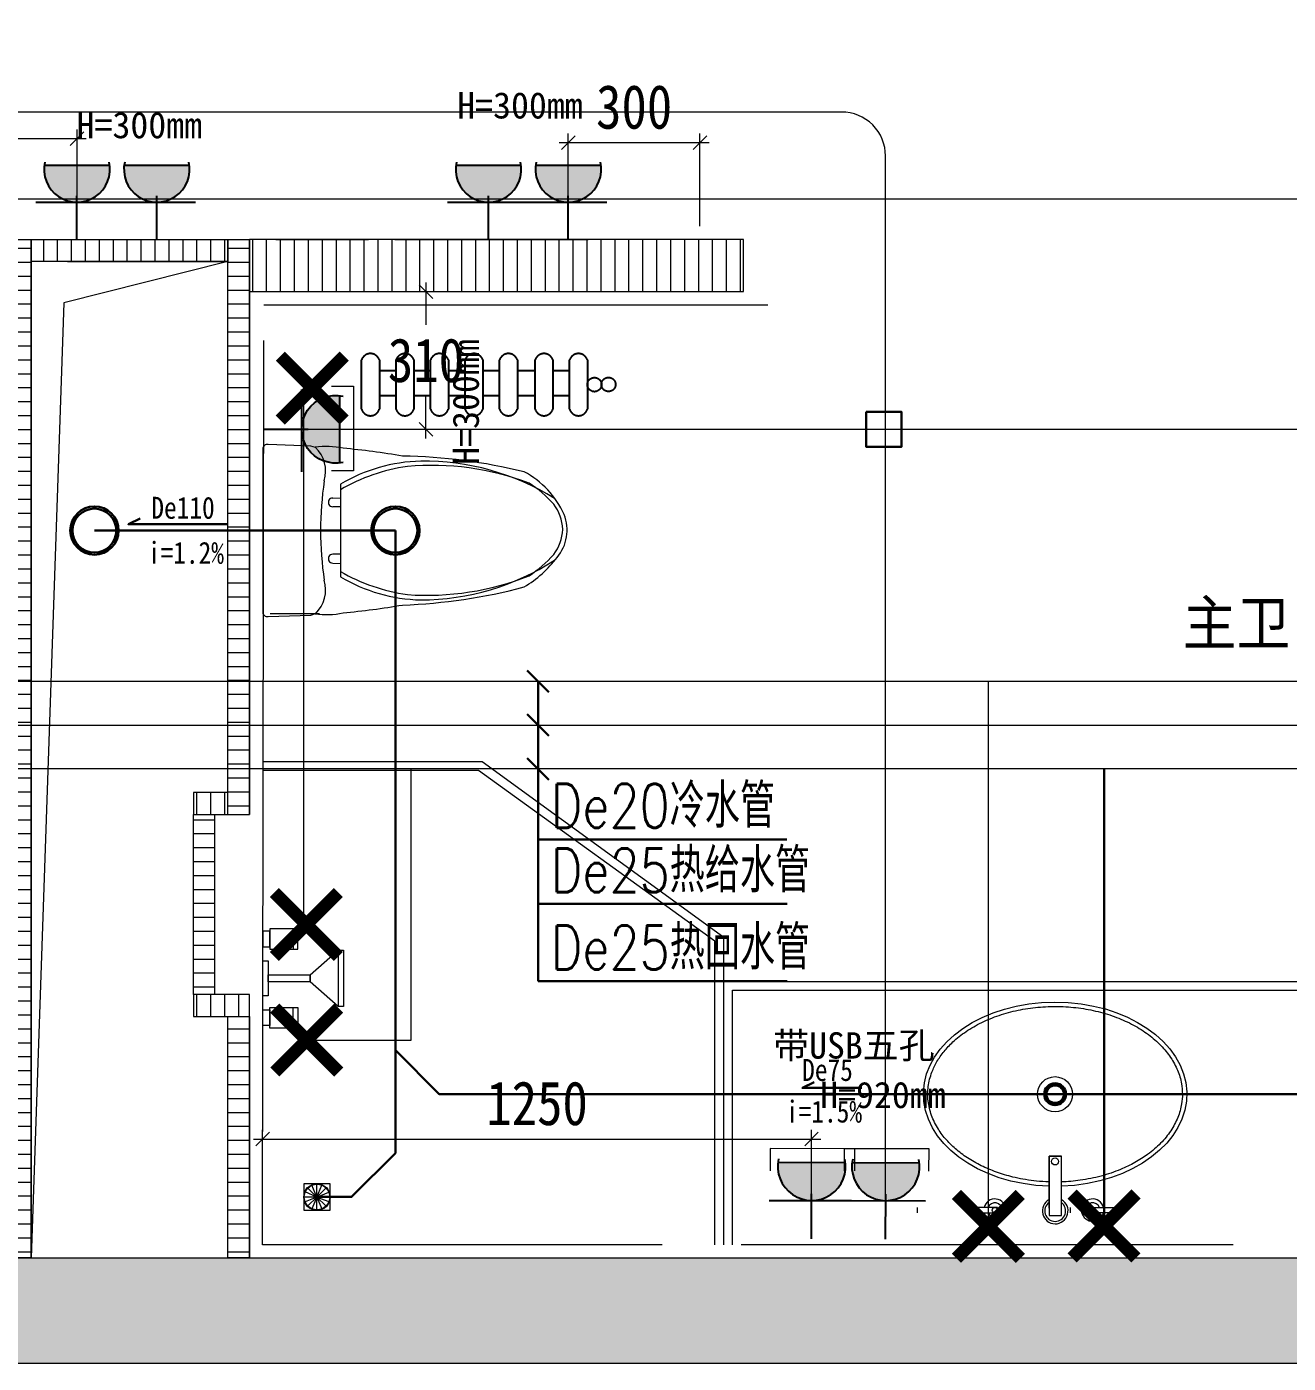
# Model space of a CAD drawing. Header units: millimetres. Extents: x -41640 to 3079702, y -5257903 to 68462.
# Drawn here: x 61263 to 64137, y 10090 to 13134 of the extents above; entities that cross this region are included whole.
import ezdxf

# ---------------------------------------------------------------- set-up
doc = ezdxf.new("R2010")
doc.units = ezdxf.units.MM
doc.header["$LTSCALE"] = 10
doc.linetypes.add('ACAD_ISO03W100', pattern=[30, 12, -18])
doc.linetypes.add('CONTINOUS', pattern=[0])
doc.layers.get('0').update_dxf_attribs({"color": 255})
doc.layers.get('Defpoints').update_dxf_attribs({"color": 255})
for name, color, linetype, lineweight in [('1强弱电插座尺寸', 5, 'Continuous', 0), ('1强电插座布线图', 1, 'Continuous', 30), ('1强电插座布置图', 1, 'Continuous', 30), ('1排水布置图', 1, 'Continuous', 30), ('1给水平面布置图', 4, 'Continuous', 13), ('图框', 255, 'Continuous', 0), ('机电', 3, 'Continuous', 0), ('浅线', 251, 'CONTINOUS', 0)]:
    doc.layers.add(name, color=color, linetype=linetype, lineweight=lineweight)
for name, color, linetype in [('2323', 4, 'Continuous'), ('LAYER2', 8, 'Continuous'), ('虚线', 7, 'Continuous')]:
    doc.layers.add(name, color=color, linetype=linetype)
doc.styles.add('_THVAC_DIM', font='SIMPLEX', dxfattribs={"width": 0.8, "height": 3.5, "bigfont": 'HZTXT'})
doc.styles.get("Standard").update_dxf_attribs({"font": ''})
doc.styles.add('夏建东', font='', dxfattribs={"width": 0.85})
doc.styles.get('Standard').set_extended_font_data('SimSun')
doc.styles.get('夏建东').set_extended_font_data('SimSun')
doc.dimstyles.new('g', dxfattribs={"dimtxt": 100, "dimasz": 31, "dimexe": 21, "dimexo": 30, "dimgap": 31, "dimtad": 1, "dimtih": 1, "dimtoh": 1, "dimdec": 0, "dimrnd": 10, "dimdsep": 46, "dimtxsty": '夏建东', "dimblk": 'OBLIQUE', "dimcen": 2.5, "dimdle": 21, "dimclrd": 5, "dimclre": 5, "dimclrt": 5, "dimadec": 0, "dimazin": 0, "dimtfac": 1, "dimtdec": 0, "dimtmove": 2, "dimatfit": 3, "dimldrblk": 'DOT', "dimfxl": 300, "dimlwd": -1, "dimlwe": -1, "dimarcsym": 1})
pattern_1 = [(90, (-413964.42, -221526.447), (-31.75, 5e-15), [])]

# ---------------------------------------------------------------- blocks, each defined once
blk = doc.blocks.new('强电插座')
at = {"lineweight": 0}
h = blk.add_hatch(color=12, dxfattribs=at)
h.set_gradient(color1=(216, 3, 3), color2=(230, 5, 5), tint=1, name='CYLINDER')
h.paths.add_polyline_path([(88497.8, 75989.2, 1.129445), (88497.8, 75909.4)])
at = {"layer": '2323', "color": 1}
for p, q in [((88452.6, 75999.6), (88452.6, 75902)), ((88497.8, 75989.2), (88497.8, 75909.4)), ((88407.2, 75949.3), (88460.4, 75949.3))]:
    blk.add_line(p, q, dxfattribs=at)
blk.add_arc((88492.9, 75949.3), 40.2, 77.2553, 282.7447, dxfattribs=at)
at = {"layer": 'LAYER2', "color": 1, "ltscale": 20}
blk.add_line((88456.4, 75966.1), (88456.4, 75966.1), dxfattribs=at)
blk = doc.blocks.new('强电防水插座')
at = {"layer": '1强电插座布置图', "color": 1, "linetype": 'ByBlock', "lineweight": 9}
blk.add_lwpolyline([(-166178.2, 222988.6), (-166178.2, 223049.7), (-165944.2, 223049.7), (-165944.2, 222988.6)], dxfattribs=at)
at = {"layer": '1强电插座布置图', "color": 250, "linetype": 'ByBlock', "lineweight": 9, "extrusion": (0, 0, -1), "xscale": 2.325322137214242, "yscale": 2.325322137214242, "zscale": -2.325322137599869, "rotation": 90}
blk.add_blockref('强电插座', (342665.7, 17225.9), dxfattribs=at)
blk = doc.blocks.new('_Oblique')
at = {"color": 0, "linetype": 'ByBlock', "lineweight": -2}
blk.add_line((-0.5, -0.5), (0.5, 0.5), dxfattribs=at)
blk = doc.blocks.new('*D936')
at = {"layer": '1强弱电插座尺寸', "color": 5, "ltscale": 0.01}
for p, q in [((62172.3, 12552.1), (62172.3, 12455.2)), ((61833.9, 12531.1), (62193.3, 12531.1)), ((62172.3, 12196.4), (62172.3, 12293.2)), ((61880.9, 12217.4), (62193.3, 12217.4))]:
    blk.add_line(p, q, dxfattribs=at)
at = {"layer": 'Defpoints', "color": 0, "linetype": 'ByBlock', "lineweight": 30, "ltscale": 0.01}
for p in [(61803.9, 12531.1), (61850.9, 12217.4), (62172.3, 12217.4)]:
    blk.add_point(p, dxfattribs=at)
at = {"layer": '1强弱电插座尺寸', "color": 5, "linetype": 'ByBlock', "ltscale": 0.01, "xscale": 31, "yscale": 31, "zscale": 31}
for p, rotation in [((62172.3, 12531.1), 90), ((62172.3, 12217.4), 270)]:
    blk.add_blockref('_Oblique', p, dxfattribs=dict(at, rotation=rotation))
at = {"layer": '1强弱电插座尺寸', "color": 5, "linetype": 'ByBlock', "lineweight": 13, "ltscale": 0.01, "insert": (62172.3, 12374.2), "char_height": 100, "attachment_point": 5, "style": '夏建东'}
blk.add_mtext('310', dxfattribs=at)
blk = doc.blocks.new('_Dot')
at = {"color": 0, "linetype": 'ByBlock', "lineweight": -2}
blk.add_line((-0.5, 0), (-1, 0), dxfattribs=at)
at = {"color": 0, "linetype": 'ByBlock', "const_width": 0.5}
blk.add_lwpolyline([(-0.25, 0, 1), (0.25, 0, 1)], format="xyb", close=True, dxfattribs=at)
blk = doc.blocks.new('*D939')
at = {"layer": '1强弱电插座尺寸', "color": 5, "ltscale": 0.01}
for p, q in [((61398.3, 12879.4), (60856.6, 12879.4)), ((60877.6, 12679), (60877.6, 12900.4)), ((61377.3, 12679.8), (61377.3, 12900.4))]:
    blk.add_line(p, q, dxfattribs=at)
at = {"layer": 'Defpoints', "color": 0, "linetype": 'ByBlock', "lineweight": 30, "ltscale": 0.01}
for p in [(60877.6, 12879.4), (60877.6, 12649), (61377.3, 12649.8)]:
    blk.add_point(p, dxfattribs=at)
at = {"layer": '1强弱电插座尺寸', "color": 5, "linetype": 'ByBlock', "ltscale": 0.01, "xscale": 31, "yscale": 31, "zscale": 31, "rotation": 180}
blk.add_blockref('_Oblique', (60877.6, 12879.4), dxfattribs=at)
at = {"layer": '1强弱电插座尺寸', "color": 5, "linetype": 'ByBlock', "ltscale": 0.01, "xscale": 31, "yscale": 31, "zscale": 31}
blk.add_blockref('_Oblique', (61377.3, 12879.4), dxfattribs=at)
at = {"layer": '1强弱电插座尺寸', "color": 5, "linetype": 'ByBlock', "lineweight": 13, "ltscale": 0.01, "insert": (61127.4, 12960.4), "char_height": 100, "attachment_point": 5, "style": '夏建东'}
blk.add_mtext('500', dxfattribs=at)
blk = doc.blocks.new('*D942')
at = {"layer": '1强弱电插座尺寸', "color": 5, "ltscale": 0.01}
for p, q in [((61779.1, 10600.5), (63071.6, 10600.5)), ((61800.1, 10437.3), (61800.1, 10621.5)), ((63050.6, 10427.8), (63050.6, 10621.5))]:
    blk.add_line(p, q, dxfattribs=at)
at = {"layer": 'Defpoints', "color": 0, "linetype": 'ByBlock', "lineweight": 30, "ltscale": 0.01}
for p in [(63050.6, 10600.5), (61800.1, 10407.3), (63050.6, 10397.8)]:
    blk.add_point(p, dxfattribs=at)
at = {"layer": '1强弱电插座尺寸', "color": 5, "linetype": 'ByBlock', "ltscale": 0.01, "xscale": 31, "yscale": 31, "zscale": 31, "rotation": 180}
blk.add_blockref('_Oblique', (61800.1, 10600.5), dxfattribs=at)
at = {"layer": '1强弱电插座尺寸', "color": 5, "linetype": 'ByBlock', "ltscale": 0.01, "xscale": 31, "yscale": 31, "zscale": 31}
blk.add_blockref('_Oblique', (63050.6, 10600.5), dxfattribs=at)
at = {"layer": '1强弱电插座尺寸', "color": 5, "linetype": 'ByBlock', "lineweight": 13, "ltscale": 0.01, "insert": (62425.4, 10681.5), "char_height": 100, "attachment_point": 5, "style": '夏建东'}
blk.add_mtext('1250', dxfattribs=at)
blk = doc.blocks.new('*D948')
at = {"layer": '1强弱电插座尺寸', "color": 5, "ltscale": 0.01}
for p, q in [((62496.6, 12679.8), (62496.6, 12891.3)), ((62796.6, 12679.8), (62796.6, 12891.3)), ((62817.6, 12870.3), (62475.6, 12870.3))]:
    blk.add_line(p, q, dxfattribs=at)
at = {"layer": 'Defpoints', "color": 0, "linetype": 'ByBlock', "lineweight": 30, "ltscale": 0.01}
for p in [(62496.6, 12870.3), (62496.6, 12649.8), (62796.6, 12649.8)]:
    blk.add_point(p, dxfattribs=at)
at = {"layer": '1强弱电插座尺寸', "color": 5, "linetype": 'ByBlock', "ltscale": 0.01, "xscale": 31, "yscale": 31, "zscale": 31, "rotation": 180}
blk.add_blockref('_Oblique', (62496.6, 12870.3), dxfattribs=at)
at = {"layer": '1强弱电插座尺寸', "color": 5, "linetype": 'ByBlock', "ltscale": 0.01, "xscale": 31, "yscale": 31, "zscale": 31}
blk.add_blockref('_Oblique', (62796.6, 12870.3), dxfattribs=at)
at = {"layer": '1强弱电插座尺寸', "color": 5, "linetype": 'ByBlock', "lineweight": 13, "ltscale": 0.01, "insert": (62646.6, 12951.3), "char_height": 100, "attachment_point": 5, "style": '夏建东'}
blk.add_mtext('300', dxfattribs=at)
blk = doc.blocks.new('syredy')
at = {"layer": '虚线', "color": 250, "linetype": 'ACAD_ISO03W100'}
for p, q in [((477323.8, 219506), (477323.8, 219617.8)), ((477364.3, 219617.8), (477364.3, 219506)), ((477402.4, 219506), (477402.4, 219617.8)), ((477442.9, 219617.8), (477442.9, 219506)), ((477481, 219506), (477481, 219617.8)), ((477521.5, 219617.8), (477521.5, 219506)), ((477559.6, 219506), (477559.6, 219617.8)), ((477600.1, 219617.8), (477600.1, 219506)), ((477638.2, 219506), (477638.2, 219617.8)), ((477678.7, 219617.8), (477678.7, 219506)), ((477719.2, 219506), (477719.2, 219617.8)), ((477759.7, 219617.8), (477759.7, 219506)), ((477797.8, 219506), (477797.8, 219617.8)), ((477838.3, 219617.8), (477838.3, 219506)), ((477364.3, 219594.1), (477402.4, 219594.1)), ((477442.9, 219594.1), (477481, 219594.1)), ((477521.5, 219594.1), (477559.6, 219594.1)), ((477600.1, 219594.1), (477638.2, 219594.1)), ((477678.7, 219594.1), (477719.2, 219594.1)), ((477759.7, 219594.1), (477797.8, 219594.1)), ((477364.3, 219537), (477402.4, 219537)), ((477442.9, 219537), (477481, 219537)), ((477521.5, 219537), (477559.6, 219537)), ((477600.1, 219537), (477638.2, 219537)), ((477678.7, 219537), (477719.2, 219537)), ((477759.7, 219537), (477797.8, 219537))]:
    blk.add_line(p, q, dxfattribs=at)
for centre, major_axis, start_param, end_param in [((477344, 219611), (-15.1, -15.1), 2.677764, 5.176218), ((477344, 219611), (-15.1, -15.1), 2.677764, 5.176218), ((477422.6, 219611), (-15.1, -15.1), 2.677764, 5.176218), ((477422.6, 219611), (-15.1, -15.1), 2.677764, 5.176218), ((477501.2, 219611), (-15.1, -15.1), 2.677764, 5.176218), ((477501.2, 219611), (-15.1, -15.1), 2.677764, 5.176218), ((477579.8, 219611), (-15.1, -15.1), 2.677764, 5.176218), ((477579.8, 219611), (-15.1, -15.1), 2.677764, 5.176218), ((477658.4, 219611), (15.1, -15.1), 1.106968, 3.605421), ((477658.4, 219611), (15.1, -15.1), 1.106968, 3.605421), ((477739.4, 219611), (-15.1, -15.1), 2.677764, 5.176218), ((477739.4, 219611), (-15.1, -15.1), 2.677764, 5.176218), ((477818, 219611), (-15.1, -15.1), 2.677764, 5.176218), ((477818, 219611), (-15.1, -15.1), 2.677764, 5.176218), ((477854.3, 219561.7), (-11.4, -11.4), 5.497787, 11.780972), ((477854.3, 219561.7), (-11.4, -11.4), 5.497787, 11.780972), ((477886.4, 219562), (11.4, -11.4), 3.926991, 10.210176), ((477344, 219511.9), (14.9, -14.9), 4.207775, 6.787799), ((477344, 219511.9), (14.9, -14.9), 4.207775, 6.787799), ((477422.6, 219511.9), (14.9, -14.9), 4.207775, 6.787799), ((477422.6, 219511.9), (14.9, -14.9), 4.207775, 6.787799), ((477501.2, 219511.9), (14.9, -14.9), 4.207775, 6.787799), ((477501.2, 219511.9), (14.9, -14.9), 4.207775, 6.787799), ((477579.8, 219511.9), (14.9, -14.9), 4.207775, 6.787799), ((477579.8, 219511.9), (14.9, -14.9), 4.207775, 6.787799), ((477658.4, 219511.9), (-14.9, -14.9), 5.778572, 8.358595), ((477658.4, 219511.9), (-14.9, -14.9), 5.778572, 8.358595), ((477739.4, 219511.9), (-14.9, -14.9), 5.778572, 8.358595), ((477739.4, 219511.9), (-14.9, -14.9), 5.778572, 8.358595), ((477818, 219511.9), (14.9, -14.9), 4.207775, 6.787799), ((477818, 219511.9), (14.9, -14.9), 4.207775, 6.787799)]:
    blk.add_ellipse(centre, major_axis=major_axis, ratio=1, start_param=start_param, end_param=end_param, dxfattribs=at)
blk = doc.blocks.new('热水')
at = {"layer": '图框', "color": 1, "lineweight": 0, "const_width": 40, "elevation": 5661.9}
for points in [[(228689.2, 195326.7), (228490.4, 195525.6)], [(228689.2, 195525.6), (228490.4, 195326.7)]]:
    blk.add_lwpolyline(points, dxfattribs=at)
blk = doc.blocks.new('冷水')
at = {"layer": '图框', "color": 4, "lineweight": 0, "const_width": 40, "elevation": 5661.9}
for points in [[(228130.8, 195325.4), (228329.7, 195524.3)], [(228329.7, 195325.4), (228130.8, 195524.3)]]:
    blk.add_lwpolyline(points, dxfattribs=at)
blk = doc.blocks.new('A$C27FE3D30')
at = {"layer": '机电'}
for p, q in [((-94262, 38463), (-94300, 38552)), ((-94262, 38367), (-94262, 38559)), ((-94262, 38463), (-94226, 38552)), ((-94262, 38463), (-94358, 38463)), ((-94262, 38463), (-94358, 38463)), ((-94166, 38463), (-94358, 38463)), ((-94262, 38463), (-94351, 38501)), ((-94262, 38463), (-94351, 38426)), ((-94262, 38463), (-94330, 38531)), ((-94262, 38463), (-94330, 38396)), ((-94262, 38463), (-94300, 38375)), ((-94262, 38463), (-94195, 38531)), ((-94262, 38463), (-94173, 38499)), ((-94262, 38463), (-94195, 38396)), ((-94262, 38463), (-94226, 38375)), ((-94262, 38463), (-94173, 38428)), ((-94262, 38463), (-94262, 38463))]:
    blk.add_line(p, q, dxfattribs=at)
blk.add_lwpolyline([(-94362, 38363), (-94162, 38363), (-94162, 38563), (-94362, 38563)], close=True, dxfattribs=at)
for radius in [100, 96]:
    blk.add_circle((-94262, 38463), radius, dxfattribs=at)

msp = doc.modelspace()

# ---------------------------------------------------------------- hatches: boundary and pattern name
at = {"layer": '浅线', "ltscale": 0.5}
h = msp.add_hatch(color=256, dxfattribs=at)
h.dxf.hatch_style = 1
h.paths.add_polyline_path([(64062.6, 17439.8), (64062.6, 17199.8), (65335.6, 17199.8), (65335.6, 10329.8), (59502.6, 10329.8), (59502.6, 11344.8), (57672.6, 11344.8), (57672.6, 11324.8), (57672.6, 11104.8), (59262.6, 11104.8), (59262.6, 10089.8), (65575.6, 10089.8), (65575.6, 17439.8)])
h = msp.add_hatch(dxfattribs=at)
h.set_pattern_fill('ANSI31', color=256, scale=10, angle=135)
h.set_pattern_definition([(180, (-414047.42, -221526.447), (-5e-15, -31.75), [])])
h.paths.add_polyline_path([(61222.6, 12649.8), (61272.6, 12649.8), (61272.6, 10329.8), (61222.6, 10329.8)])
h.paths.add_polyline_path([(61720.6, 12649.8), (61770.6, 12649.8), (61770.6, 11339.8), (61720.6, 11339.8)])
h = msp.add_hatch(dxfattribs=at)
h.set_pattern_fill('ANSI31', color=256, scale=10, angle=45)
h.set_pattern_definition([(90, (-413964.42, -221526.447), (-31.75, 5e-15), [])])
h.paths.add_polyline_path([(61272.6, 12649.8), (61720.6, 12649.8), (61720.6, 12599.8), (61272.6, 12599.8)])
h = msp.add_hatch(dxfattribs=at)
h.set_pattern_fill('ANSI31', color=256, scale=10, angle=45)
h.set_pattern_definition(pattern_1)
h.paths.add_polyline_path([(61770.6, 12531.1), (62895.5, 12531.1), (62895.5, 12649.8), (61770.6, 12649.8)])
h = msp.add_hatch(dxfattribs=at)
h.set_pattern_fill('ANSI31', color=256, scale=10, angle=45)
h.set_pattern_definition(pattern_1)
h.paths.add_polyline_path([(61642.9, 10879.8), (61770.6, 10879.8), (61770.6, 10929.8), (61642.9, 10929.8)])
h.paths.add_polyline_path([(61642.9, 11339.8), (61720.6, 11339.8), (61720.6, 11389.8), (61642.9, 11389.8)])
h = msp.add_hatch(dxfattribs=at)
h.set_pattern_fill('ANSI31', color=256, scale=10, angle=135)
h.set_pattern_definition([(180, (-413964.42, -221526.447), (-5e-15, -31.75), [])])
h.paths.add_polyline_path([(61642.9, 11339.8), (61690.6, 11339.8), (61690.6, 10929.8), (61642.9, 10929.8)])
h.paths.add_polyline_path([(61720.6, 10879.8), (61770.6, 10879.8), (61770.6, 10329.8), (61720.6, 10329.8)])

# ---------------------------------------------------------------- linework, layer by layer
at = {"layer": '1强电插座布线图', "lineweight": 0, "ltscale": 0.1}
msp.add_lwpolyline([(59154.7, 12663.5), (59154.7, 12337.2, -0.414214), (59054.7, 12237.2), (57880.9, 12237.2, 0.414214), (57780.9, 12137.2), (57780.9, 11544, 0.414214), (57880.9, 11444), (59476.2, 11444, -0.414214), (59576.2, 11344), (59576.2, 10505.9, 0.414214), (59676.2, 10405.9), (61046.9, 10405.9, 0.414214), (61146.9, 10505.9), (61146.9, 12642.5, -0.414214), (61246.9, 12742.5), (65144.5, 12742.5, 0.414214), (65244.5, 12842.5), (65244.5, 16771.5), (64711.7, 17102.9), (61028.1, 17102.9), (61028.1, 14692.5, -0.414214), (60928.1, 14592.5), (60690.2, 14592.5)], format="xyb", dxfattribs=at)
at = {"layer": '1强电插座布线图', "color": 2, "lineweight": 0, "ltscale": 0.1}
msp.add_lwpolyline([(63219.3, 10372.6), (63219.3, 12840.1, 0.414214), (63119.3, 12940.1), (57295.7, 12940.1, 0.414214), (57195.7, 12840.1), (57195.7, 10614.4, -0.414214), (57095.7, 10514.4), (53603.5, 10514.4)], format="xyb", dxfattribs=at)
at = {"layer": '1强电插座布线图', "color": 2, "linetype": 'Continuous', "lineweight": 30}
msp.add_lwpolyline([(63175.4, 12257.4), (63255.4, 12257.4), (63255.4, 12177.4), (63175.4, 12177.4)], close=True, dxfattribs=at)
at = {"layer": '1强电插座布线图', "color": 2, "lineweight": 0, "ltscale": 0.1}
msp.add_lwpolyline([(61801.7, 12217.4), (65274.8, 12217.4)], dxfattribs=at)
at = {"layer": '1排水布置图'}
for points in [[(61719, 12001.2), (61494.3, 12001.2), (61521.1, 12014)], [(63165.6, 10717), (63029.8, 10717), (63056.6, 10729.8)]]:
    msp.add_lwpolyline(points, dxfattribs=at)
at = {"layer": '1排水布置图', "linetype": 'Continuous', "lineweight": 30}
for points in [[(62102.7, 11986.7), (61417, 11986.7)], [(62102.7, 11986.7), (62102.7, 10802.7), (62202.7, 10702.7), (64598.5, 10702.7), (64698.5, 10802.7), (64698.5, 11972)], [(61923.9, 10468.6), (62002.7, 10468.6), (62102.7, 10568.6), (62102.7, 10802.7)]]:
    msp.add_lwpolyline(points, dxfattribs=at)
for centre, radius in [((61417, 11986.7), 55), ((61417, 11986.7), 50), ((62102.7, 11986.7), 55), ((62102.7, 11986.7), 50), ((63605.6, 10702.7), 25), ((63605.6, 10702.7), 20)]:
    msp.add_circle(centre, radius, dxfattribs=at)
at = {"layer": '1给水平面布置图', "color": 1, "lineweight": 0, "ltscale": 0.1}
msp.add_lwpolyline([(50013.6, 16389.5), (50013.6, 11543.6), (64745.6, 11543.6), (64745.6, 11443.6), (49905.6, 11443.6), (49905.6, 13173.6)], dxfattribs=at)
at = {"layer": '1给水平面布置图', "lineweight": 0, "ltscale": 0.1, "elevation": 63.4}
msp.add_lwpolyline([(61893.8, 11098), (61893.8, 12313.6)], dxfattribs=at)
at = {"layer": '1给水平面布置图', "linetype": 'Continuous', "lineweight": 30}
for points in [[(62402.9, 11668.2), (62452.3, 11618.9)], [(62427.6, 10960.4), (62427.6, 11643.6)], [(62402.9, 11568.2), (62452.3, 11518.9)], [(62402.9, 11468.2), (62452.3, 11418.9)], [(62427.6, 11283.2), (62579.1, 11283.2), (62994.5, 11283.2)], [(62427.6, 11136.1), (62579.1, 11136.1), (62995.2, 11136.1)], [(62427.6, 10960.4), (62579.1, 10960.4), (62995.2, 10960.4)]]:
    msp.add_lwpolyline(points, dxfattribs=at)
at = {"layer": '1给水平面布置图', "lineweight": 0, "ltscale": 0.1}
for points in [[(50113.6, 11643.6), (63453.6, 11643.6)], [(63453.6, 10401.7), (63453.6, 11643.6)], [(63453.6, 11643.6), (64845.6, 11643.6), (64845.6, 10813.4), (65267, 10813.4)], [(61900.7, 10825.9), (62138.6, 10825.9), (62138.6, 11443.6)]]:
    msp.add_lwpolyline(points, dxfattribs=at)
at = {"layer": '1给水平面布置图', "color": 1, "linetype": 'Continuous', "lineweight": 30}
msp.add_lwpolyline([(63717.1, 10402.6), (63717.1, 11443.6)], dxfattribs=at)
at = {"layer": '浅线', "ltscale": 0.5}
for p, q in [((60877.5, 12649.8), (61770.6, 12649.8)), ((61305.6, 12649.8), (61770.6, 12649.8)), ((61770.6, 11339.8), (61770.6, 12649.8)), ((61830.6, 12649.8), (62041.6, 12649.8)), ((62101.6, 12649.8), (62541.6, 12649.8)), ((61272.6, 10329.8), (61272.6, 12599.8)), ((61355.6, 12599.8), (61720.6, 12599.8)), ((61720.6, 11339.8), (61720.6, 12599.8)), ((61803.3, 12501.1), (62951.2, 12501.1)), ((61800.1, 10359.8), (61803.3, 12419.7)), ((61910.3, 12179.3), (61812.8, 12182.5)), ((61920.6, 12176.1), (61910.3, 12179.3)), ((61800.5, 12172.5), (61800.5, 11800.9)), ((61977.4, 12092.2), (61977.4, 11881.2)), ((61959.9, 12060.7), (61977.2, 12061.6)), ((61977, 12040.6), (61959.9, 12040.9)), ((61977, 11932.8), (61959.9, 11932.6)), ((61959.9, 11912.7), (61977.2, 11911.8)), ((61812.8, 11791), (61910.3, 11794.2)), ((61929.4, 11796.9), (61817.6, 11796.9)), ((61910.3, 11794.2), (61920.6, 11797.4)), ((62300.6, 11459.8), (61800.6, 11459.8)), ((62850.6, 11059.8), (62300.6, 11459.8)), ((62292.3, 11439.8), (61800.6, 11439.8)), ((62830.6, 11051.5), (62292.3, 11439.8)), ((61720.6, 11339.8), (61770.6, 11339.8)), ((61816.4, 11074.3), (61800.6, 11074.3)), ((61800.6, 11074.3), (61800.6, 11038.2)), ((61880.5, 11079.8), (61816.4, 11079.8)), ((61816.4, 11079.8), (61816.4, 11032.8)), ((61816.4, 11038.2), (61816.4, 11074.3)), ((61869.8, 11079.8), (61869.8, 11032.8)), ((61880.5, 11032.8), (61880.5, 11079.8)), ((62850.6, 10759.8), (62850.6, 11059.8)), ((61800.6, 11038.2), (61816.4, 11038.2)), ((61816.4, 11032.8), (61880.5, 11032.8)), ((61908.5, 10974.6), (61972.5, 11030.6)), ((61972.5, 11030.6), (61972.5, 10902.6)), ((61972.5, 11030.6), (61984.5, 11030.6)), ((61984.5, 11030.6), (61984.5, 10902.6)), ((62830.6, 10359.8), (62830.6, 11051.5)), ((61800.6, 10926.6), (61800.6, 11006.6)), ((61800.6, 11006.6), (61812.6, 11006.6)), ((61812.6, 11006.6), (61812.6, 10926.6)), ((61812.6, 10974.6), (61908.5, 10974.6)), ((61812.6, 10958.6), (61812.6, 10974.6)), ((61908.5, 10958.6), (61908.5, 10974.6)), ((61908.5, 10974.6), (61908.5, 10958.6)), ((61908.5, 10958.6), (61812.6, 10958.6)), ((61972.5, 10902.6), (61908.5, 10958.6)), ((62800.6, 10959.8), (62800.6, 10959.8)), ((62850.6, 10359.8), (62850.6, 10959.8)), ((62850.6, 10959.8), (64251.6, 10959.8)), ((62870.6, 10359.8), (62870.6, 10939.8)), ((62870.6, 10939.8), (64231.6, 10939.8)), ((61770.6, 10673.2), (61770.6, 10929.8)), ((61812.6, 10926.6), (61800.6, 10926.6)), ((61816.4, 10853.5), (61816.4, 10900.5)), ((61816.4, 10900.5), (61880.5, 10900.5)), ((61869.8, 10853.5), (61869.8, 10900.5)), ((61880.5, 10900.5), (61880.5, 10853.5)), ((61984.5, 10902.6), (61972.5, 10902.6)), ((61800.6, 10858.9), (61800.6, 10895.1)), ((61800.6, 10895.1), (61816.4, 10895.1)), ((61816.4, 10895.1), (61816.4, 10858.9)), ((61816.4, 10858.9), (61800.6, 10858.9)), ((61880.5, 10853.5), (61816.4, 10853.5)), ((61720.6, 10329.8), (61720.6, 10673.2)), ((61770.6, 10329.8), (61770.6, 10673.2)), ((63592.1, 10561.6), (63619.6, 10561.6)), ((63592.1, 10539.6), (63592.1, 10561.6)), ((63592.1, 10561.6), (63592.1, 10426.7)), ((63620, 10561.6), (63592.1, 10561.6)), ((63592.1, 10443.3), (63592.1, 10538.5)), ((63620, 10426.7), (63620, 10561.6)), ((63291.5, 10444.9), (63291.5, 10432.6)), ((63474.7, 10444.9), (63405.7, 10444.9)), ((63474.7, 10432.6), (63474.7, 10444.9)), ((63639.7, 10444.9), (63639.7, 10432.6)), ((63685, 10432.6), (63685, 10444.9)), ((63685, 10444.9), (63753.9, 10444.9)), ((63405.7, 10432.6), (63474.7, 10432.6)), ((63592.1, 10426.7), (63620, 10426.7)), ((63753.9, 10432.6), (63685, 10432.6)), ((62480.5, 10359.8), (61800.1, 10359.8)), ((62710.1, 10359.8), (62480.5, 10359.8)), ((64011.6, 10359.8), (62890.6, 10359.8)), ((59502.6, 10329.8), (65335.6, 10329.8)), ((59262.6, 10089.8), (65575.6, 10089.8))]:
    msp.add_line(p, q, dxfattribs=at)
for points in [[(61222.6, 12649.8), (61272.6, 12649.8), (61272.6, 10329.8), (61222.6, 10329.8)], [(61272.6, 12649.8), (61720.6, 12649.8), (61720.6, 12599.8), (61272.6, 12599.8)], [(61770.6, 12531.1), (62895.5, 12531.1), (62895.5, 12649.8), (61770.6, 12649.8)], [(61642.9, 11339.8), (61720.6, 11339.8), (61720.6, 11389.8), (61642.9, 11389.8)], [(61642.9, 11339.8), (61690.6, 11339.8), (61690.6, 10929.8), (61642.9, 10929.8)], [(61642.9, 10879.8), (61770.6, 10879.8), (61770.6, 10929.8), (61642.9, 10929.8)], [(61720.6, 10879.8), (61770.6, 10879.8), (61770.6, 10329.8), (61720.6, 10329.8)]]:
    msp.add_lwpolyline(points, close=True, dxfattribs=at)
for points in [[(61720.6, 11339.8), (61720.6, 12649.8), (61770.6, 12649.8), (61770.6, 11339.8)], [(61720.6, 12599.8), (61347.1, 12505.4), (61272.6, 10329.8)], [(61719.8, 11339.8), (61720.6, 11339.8)], [(61720.6, 10929.8), (61719.8, 10929.8)], [(61770.6, 10879.8), (61770.6, 10329.8), (61720.6, 10329.8), (61720.6, 10879.8)]]:
    msp.add_lwpolyline(points, dxfattribs=at)
for centre, radius in [((63605.6, 10702.7), 40), ((63605.6, 10702.7), 22.5), ((63605.5, 10549.5), 7.98), ((63468.5, 10438.7, 0), 6.17), ((63691.1, 10438.7, 0), 6.17)]:
    msp.add_circle(centre, radius, dxfattribs=at)
for centre, radius, start, end in [((61810.6, 12172.5), 10.2, 77.816, 180), ((61945.3, 11997.1), 181.1, 77.8819, 98.1295), ((61868.5, 12121.8), 75.3, 343.1753, 46.1405), ((61819.7, 10393.7), 1788, 80.3609, 84.7498), ((62098.5, 10909.9), 1246.6, 76.1966, 89.0533), ((62191.3, 11709.8), 427.4, 98.2525, 120.0388), ((62168.5, 11771.5), 373.3, 91.2487, 120.7875), ((62185.6, 11503.4), 631.8, 69.4274, 95.0576), ((62168.1, 11583.1), 561.7, 58.0926, 90.7878), ((62296.2, 11935.5), 210.3, 24.6266, 61.6931), ((62704.5, 11986.7), 772.3, 171.5645, 188.4355), ((62235.8, 11839.3), 308, 42.3567, 56.0812), ((61959.8, 12050.8), 9.91, 88.9403, 271.0597), ((62379.9, 11984.8), 104, 2.542, 36.6053), ((62396.7, 11988.1), 97.2, 320.0161, 21.1038), ((62379.9, 11994), 104, 323.3947, 357.458), ((61959.8, 11922.7), 9.91, 88.9403, 271.0597), ((62158.1, 12395.6), 566.9, 270.2288, 302.7721), ((62257.8, 12088.3), 268.3, 300.9799, 322.661), ((62235.8, 12139.5), 308, 303.9188, 317.6433), ((62191.3, 12263.7), 427.4, 239.9612, 261.7475), ((62168.5, 12202), 373.3, 239.2125, 268.7513), ((62173.4, 12474.5), 635.3, 266.0714, 291.6308), ((61868.5, 11851.6), 75.3, 313.8595, 16.8247), ((62074, 13069.5), 1253.3, 272.0629, 284.8854), ((61819.7, 13579.8), 1788, 275.2502, 279.6391), ((61810.6, 11800.9), 10.2, 180, 282.184), ((61945.3, 11976.3), 181.1, 261.8705, 282.1181), ((63468.5, 10438.7), 25.4, 194.0486, 165.9514), ((63468.5, 10438.7), 16.6, 201.7986, 158.2014), ((63605.8, 10436.7), 29.3, 117.9804, 61.0365), ((63605.8, 10436.7), 23.8, 125.279, 53.4071), ((63691.1, 10438.7), 25.4, 14.0486, 345.9514), ((63691.1, 10438.7), 16.6, 21.7986, 338.2014)]:
    msp.add_arc(centre, radius, start, end, dxfattribs=at)
at = {"layer": '浅线', "ltscale": 0.5, "extrusion": (0, 0, -1)}
msp.add_ellipse((63605.6, 10702.7), major_axis=(300, 0), ratio=0.7, start_param=1.615807, end_param=7.805818, dxfattribs=at)
at = {"layer": '浅线', "ltscale": 0.5}
msp.add_open_spline([(63592.1, 10502.9), (63582.4, 10503.2), (63572.7, 10503.9), (63546.6, 10506.5), (63530.3, 10509.2), (63501.6, 10515.8), (63489, 10519.4), (63464.6, 10527.8), (63452.8, 10532.5), (63430.4, 10543.2), (63419.8, 10549), (63399.8, 10561.7), (63390.4, 10568.5), (63373.2, 10582.9), (63365.4, 10590.5), (63351.3, 10606.3), (63345.1, 10614.5), (63333.3, 10633.2), (63328.1, 10643.8), (63320.3, 10665.3), (63317.7, 10676.3), (63315.2, 10698.3), (63315.3, 10709.3), (63318.1, 10731.3), (63320.9, 10742.3), (63328.1, 10761.2), (63331.9, 10769.3), (63341.1, 10785), (63346.5, 10792.7), (63358.6, 10807.6), (63365.4, 10814.8), (63381.9, 10830.2), (63392, 10838.2), (63414, 10853), (63425.8, 10859.8), (63451, 10872.1), (63464.3, 10877.6), (63492, 10887), (63506.4, 10890.9), (63536, 10897.1), (63551.1, 10899.4), (63581.7, 10902.3), (63597.2, 10902.9), (63628.1, 10902.4), (63643.5, 10901.2), (63673.9, 10897.3), (63688.9, 10894.5), (63717.9, 10887.3), (63732.1, 10882.9), (63759.1, 10872.6), (63772, 10866.7), (63796.2, 10853.6), (63807.6, 10846.4), (63828.5, 10830.9), (63838, 10822.6), (63855, 10805), (63862.5, 10795.9), (63875.2, 10776.9), (63880.5, 10767.1), (63888.7, 10747.1), (63891.7, 10736.9), (63894.9, 10718.7), (63895.6, 10710.7), (63895.6, 10702.7), (63895.6, 10695.4), (63895, 10688.2), (63892.2, 10670.4), (63889.2, 10659.9), (63880.9, 10639.2), (63875.6, 10629.1), (63862.5, 10609.5), (63854.8, 10600.1), (63837.2, 10582.1), (63827.3, 10573.5), (63807.4, 10559), (63797.7, 10552.8), (63777.1, 10541.3), (63766.2, 10536.1), (63740.7, 10525.5), (63725.9, 10520.4), (63695, 10512.1), (63678.9, 10508.9), (63648.6, 10504.7), (63634.3, 10503.4), (63620, 10502.9)], degree=3, knots=[1.616883, 1.616883, 1.616883, 1.616883, 1.716326, 1.716326, 1.887013, 1.887013, 2.026579, 2.026579, 2.166145, 2.166145, 2.305711, 2.305711, 2.445276, 2.445276, 2.584842, 2.584842, 2.724408, 2.724408, 2.89358, 2.89358, 3.062751, 3.062751, 3.231923, 3.231923, 3.401094, 3.401094, 3.529802, 3.529802, 3.65851, 3.65851, 3.787218, 3.787218, 3.945451, 3.945451, 4.103685, 4.103685, 4.261918, 4.261918, 4.420151, 4.420151, 4.578384, 4.578384, 4.736618, 4.736618, 4.894851, 4.894851, 5.053084, 5.053084, 5.211318, 5.211318, 5.369551, 5.369551, 5.527784, 5.527784, 5.686017, 5.686017, 5.844251, 5.844251, 6.002484, 6.002484, 6.160717, 6.160717, 6.283185, 6.283185, 6.283185, 6.394442, 6.394442, 6.557429, 6.557429, 6.720416, 6.720416, 6.883403, 6.883403, 7.04639, 7.04639, 7.182359, 7.182359, 7.318327, 7.318327, 7.487449, 7.487449, 7.658137, 7.658137, 7.804665, 7.804665, 7.804665, 7.804665], dxfattribs=at)

# ---------------------------------------------------------------- block references
at = {"layer": '1强电插座布置图', "color": 1, "linetype": 'ByBlock', "lineweight": 9}
for name, p, xscale, yscale, zscale, rotation in [('强电插座', (202948.9, -152143.6), 1.864028126758058, 1.864028126758058, 1.864028126746416, 90), ('强电插座', (203130.7, -152143.6), 1.864028126758058, 1.864028126758058, 1.864028126746416, 90), ('强电插座', (203886.4, -152143.6), 1.864028126758058, 1.864028126758058, 1.864028126746416, 90), ('强电插座', (204068.2, -152143.6), 1.864028126758058, 1.864028126758058, 1.864028126746416, 90), ('强电防水插座', (-122380.4, -125058.1), 0.8266666851995979, 0.8266666851995979, 0.8266666851937761, 270), ('强电防水插座', (-74752.4, -173414.7), -0.8266666851782503, 0.8266666851995979, 0.8266666851937761, 359.8357160350961), ('强电防水插座', (-74583.7, -173415.2), -0.8266666851782503, 0.8266666851995979, 0.8266666851937761, 359.8357160350961)]:
    msp.add_blockref(name, p, dxfattribs=dict(at, xscale=xscale, yscale=yscale, zscale=zscale, rotation=rotation))
at = {"layer": '1排水布置图', "lineweight": 0, "xscale": 0.3018150581046939, "yscale": 0.3018150581046939, "zscale": 0.3018150580482836}
msp.add_blockref('A$C27FE3D30', (90373.7, -1140.2), dxfattribs=at)
at = {"layer": '1给水平面布置图', "color": 7, "xscale": 0.7326711750938557, "yscale": 0.7326711750938557, "zscale": 0.7326711750841284, "rotation": 270}
for name, p in [('冷水', (-81268.9, 179529, -4148.3)), ('冷水', (-81282.4, 178307.1, -4148.3)), ('热水', (-81282.4, 178307.1, -4148.3))]:
    msp.add_blockref(name, p, dxfattribs=at)
at = {"layer": '1给水平面布置图', "color": 7, "xscale": 0.7326711750938557, "yscale": 0.7326711750938557, "zscale": 0.7326711750841284}
for name in ['冷水', '热水']:
    msp.add_blockref(name, (-103764.1, -132780.5, -4148.3), dxfattribs=at)
at = {"layer": '浅线', "ltscale": 0.5}
msp.add_blockref('syredy', (-415298.2, -207242.5), dxfattribs=at)

# ---------------------------------------------------------------- texts
at = {"layer": '1强弱电插座尺寸', "color": 1, "linetype": 'ByBlock', "lineweight": 9, "char_height": 60, "attachment_point": 9}
for s, insert, width, rotation in [('H=300mm', (62529.3, 12924.4), 325.854, 360), ('H=300mm', (61662.1, 12879.4), 325.854, 360), ('H=300mm', (62293.9, 12422.3), 325.854, 90), ('{\\fSimSun|b0|i0|c134|p2;带}USB{\\fSimSun|b0|i0|c134|p2;五孔}', (63331.2, 10777.3), 438.675, 360), ('H=920mm', (63356.2, 10670.1), 325.854, 360)]:
    msp.add_mtext(s, dxfattribs=dict(at, insert=insert, width=width, rotation=rotation))
at = {"layer": '1排水布置图', "char_height": 50, "width": 69.646, "attachment_point": 3, "style": '夏建东'}
for s, insert in [('De110', (61691.1, 12063.6)), ('i=1.2%', (61712.1, 11961.1)), ('De75', (63144.9, 10782.9)), ('i=1.5%', (63165.9, 10688.2))]:
    msp.add_mtext(s, dxfattribs=dict(at, insert=insert))
at = {"layer": '1给水平面布置图', "linetype": 'Continuous', "lineweight": 30, "char_height": 100, "width": 1129.1, "attachment_point": 1, "style": '_THVAC_DIM'}
for s, insert in [('De20冷水管', (62456.7, 11409.7)), ('De25热给水管', (62456.7, 11262.6)), ('De25热回水管', (62456.7, 11086.9))]:
    msp.add_mtext(s, dxfattribs=dict(at, insert=insert))
at = {"layer": '浅线', "ltscale": 0.5, "insert": (63896.2, 11826.3), "char_height": 100, "attachment_point": 1, "style": '夏建东'}
msp.add_mtext_dynamic_manual_height_columns('{\\W0.9;主卫}', width=1397.063, gutter_width=12.5, heights=[0], dxfattribs=at)

# ---------------------------------------------------------------- dimensions: what is measured, and where the dimension line sits
at = {"layer": '1强弱电插座尺寸', "color": 4, "linetype": 'ByBlock', "lineweight": 13, "ltscale": 0.01}
for base, p1, p2, picture, middle in [((60877.6, 12879.4), (61377.3, 12649.8), (60877.6, 12649), '*D939', (61127.4, 12960.4)), ((62496.6, 12870.3), (62796.6, 12649.8), (62496.6, 12649.8), '*D948', (62646.6, 12951.3)), ((63050.6388, 10600.5414), (61800.1494, 10407.2567), (63050.6388, 10397.8304), '*D942', (62425.3941, 10681.5414))]:
    dim = msp.add_linear_dim(base=base, p1=p1, p2=p2, dimstyle='g', dxfattribs=at)
    dim.commit()
    dim.dimension.update_dxf_attribs({"geometry": picture, "text_midpoint": middle})
dim = msp.add_linear_dim(base=(62172.3, 12217.4), p1=(61803.9, 12531.1), p2=(61850.9, 12217.4), angle=90, dimstyle='g', dxfattribs=at)
dim.commit()
dim.dimension.update_dxf_attribs({"geometry": '*D936', "text_midpoint": (62172.3, 12374.2)})

doc.saveas('drawing.dxf')
